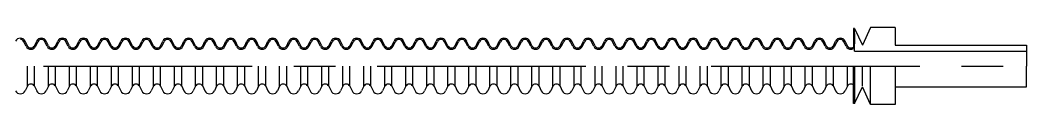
# Model space of a CAD drawing. Extents: x -8 to 302, y -52 to 6.
# Drawn here: x 146.9 to 302, y -5.9 to 5.9 of the extents above; entities that cross this region are included whole.
import ezdxf

# ---------------------------------------------------------------- set-up
doc = ezdxf.new("R2010")
doc.units = 0
doc.linetypes.add('CENTER', pattern=[50.8, 31.75, -6.35, 6.35, -6.35])
doc.layers.get('0').update_dxf_attribs({"linetype": 'CONTINUOUS'})
doc.layers.add('CENTER', color=1, linetype='CENTER')

msp = doc.modelspace()

# ---------------------------------------------------------------- linework, layer by layer
at = {"color": 7, "linetype": 'CONTINUOUS'}
for p, q in [((273.83, 5.74), (273.66, 5.74)), ((273.66, 5.74), (273.66, 2.89)), ((273.66, 5.74), (273.66, 2.89)), ((273.83, 5.74), (275.06, 3.17)), ((273.83, 2.25), (273.83, 5.74)), ((273.83, 4.97), (273.83, 3.38)), ((276.28, 5.88), (275.06, 3.17)), ((280, 5.88), (276.28, 5.88)), ((280, 5.88), (280, 3.17)), ((147.76, 3.01), (147.42, 3.71)), ((147.94, 3.1), (147.6, 3.8)), ((149.03, 3.1), (149.36, 3.8)), ((149.21, 3.01), (149.54, 3.71)), ((150.96, 3.01), (150.62, 3.71)), ((151.14, 3.1), (150.8, 3.8)), ((152.23, 3.1), (152.56, 3.8)), ((152.41, 3.01), (152.74, 3.71)), ((154.16, 3.01), (153.82, 3.71)), ((154.34, 3.1), (154, 3.8)), ((155.43, 3.1), (155.76, 3.8)), ((155.61, 3.01), (155.94, 3.71)), ((157.36, 3.01), (157.02, 3.71)), ((157.54, 3.1), (157.2, 3.8)), ((158.63, 3.1), (158.96, 3.8)), ((158.81, 3.01), (159.14, 3.71)), ((160.56, 3.01), (160.22, 3.71)), ((160.74, 3.1), (160.4, 3.8)), ((161.83, 3.1), (162.16, 3.8)), ((162.01, 3.01), (162.34, 3.71)), ((163.76, 3.01), (163.42, 3.71)), ((163.94, 3.1), (163.6, 3.8)), ((165.03, 3.1), (165.36, 3.8)), ((165.21, 3.01), (165.54, 3.71)), ((166.96, 3.01), (166.62, 3.71)), ((167.14, 3.1), (166.8, 3.8)), ((168.23, 3.1), (168.56, 3.8)), ((168.41, 3.01), (168.74, 3.71)), ((170.16, 3.01), (169.82, 3.71)), ((170.34, 3.1), (170, 3.8)), ((171.43, 3.1), (171.76, 3.8)), ((171.61, 3.01), (171.94, 3.71)), ((173.36, 3.01), (173.02, 3.71)), ((173.54, 3.1), (173.2, 3.8)), ((174.63, 3.1), (174.96, 3.8)), ((174.81, 3.01), (175.14, 3.71)), ((176.56, 3.01), (176.22, 3.71)), ((176.74, 3.1), (176.4, 3.8)), ((177.83, 3.1), (178.16, 3.8)), ((178.01, 3.01), (178.34, 3.71)), ((179.76, 3.01), (179.42, 3.71)), ((179.94, 3.1), (179.6, 3.8)), ((181.03, 3.1), (181.36, 3.8)), ((181.21, 3.01), (181.54, 3.71)), ((182.96, 3.01), (182.62, 3.71)), ((183.14, 3.1), (182.8, 3.8)), ((184.23, 3.1), (184.56, 3.8)), ((184.41, 3.01), (184.74, 3.71)), ((186.16, 3.01), (185.82, 3.71)), ((186.34, 3.1), (186, 3.8)), ((187.43, 3.1), (187.76, 3.8)), ((187.61, 3.01), (187.94, 3.71)), ((189.36, 3.01), (189.02, 3.71)), ((189.54, 3.1), (189.2, 3.8)), ((190.63, 3.1), (190.96, 3.8)), ((190.81, 3.01), (191.14, 3.71)), ((192.56, 3.01), (192.22, 3.71)), ((192.74, 3.1), (192.4, 3.8)), ((193.83, 3.1), (194.16, 3.8)), ((194.01, 3.01), (194.34, 3.71)), ((195.76, 3.01), (195.42, 3.71)), ((195.94, 3.1), (195.6, 3.8)), ((197.03, 3.1), (197.36, 3.8)), ((197.21, 3.01), (197.54, 3.71)), ((198.96, 3.01), (198.62, 3.71)), ((199.14, 3.1), (198.8, 3.8)), ((200.23, 3.1), (200.56, 3.8)), ((200.41, 3.01), (200.74, 3.71)), ((202.16, 3.01), (201.82, 3.71)), ((202.34, 3.1), (202, 3.8)), ((203.43, 3.1), (203.76, 3.8)), ((203.61, 3.01), (203.94, 3.71)), ((205.36, 3.01), (205.02, 3.71)), ((205.54, 3.1), (205.2, 3.8)), ((206.63, 3.1), (206.96, 3.8)), ((206.81, 3.01), (207.14, 3.71)), ((208.56, 3.01), (208.22, 3.71)), ((208.74, 3.1), (208.4, 3.8)), ((209.83, 3.1), (210.16, 3.8)), ((210.01, 3.01), (210.34, 3.71)), ((211.76, 3.01), (211.42, 3.71)), ((211.94, 3.1), (211.6, 3.8)), ((213.03, 3.1), (213.36, 3.8)), ((213.21, 3.01), (213.54, 3.71)), ((214.96, 3.01), (214.62, 3.71)), ((215.14, 3.1), (214.8, 3.8)), ((216.23, 3.1), (216.56, 3.8)), ((216.41, 3.01), (216.74, 3.71)), ((218.16, 3.01), (217.82, 3.71)), ((218.34, 3.1), (218, 3.8)), ((219.43, 3.1), (219.76, 3.8)), ((219.61, 3.01), (219.94, 3.71)), ((221.36, 3.01), (221.02, 3.71)), ((221.54, 3.1), (221.2, 3.8)), ((222.63, 3.1), (222.96, 3.8)), ((222.81, 3.01), (223.14, 3.71)), ((224.56, 3.01), (224.22, 3.71)), ((224.74, 3.1), (224.4, 3.8)), ((225.83, 3.1), (226.16, 3.8)), ((226.01, 3.01), (226.34, 3.71)), ((227.76, 3.01), (227.42, 3.71)), ((227.94, 3.1), (227.6, 3.8)), ((229.03, 3.1), (229.36, 3.8)), ((229.21, 3.01), (229.54, 3.71)), ((230.96, 3.01), (230.62, 3.71)), ((231.14, 3.1), (230.8, 3.8)), ((232.23, 3.1), (232.56, 3.8)), ((232.41, 3.01), (232.74, 3.71)), ((234.16, 3.01), (233.82, 3.71)), ((234.34, 3.1), (234, 3.8)), ((235.43, 3.1), (235.76, 3.8)), ((235.61, 3.01), (235.94, 3.71)), ((237.36, 3.01), (237.02, 3.71)), ((237.54, 3.1), (237.2, 3.8)), ((238.63, 3.1), (238.96, 3.8)), ((238.81, 3.01), (239.14, 3.71)), ((240.56, 3.01), (240.22, 3.71)), ((240.74, 3.1), (240.4, 3.8)), ((241.83, 3.1), (242.16, 3.8)), ((242.01, 3.01), (242.34, 3.71)), ((243.76, 3.01), (243.42, 3.71)), ((243.94, 3.1), (243.6, 3.8)), ((245.03, 3.1), (245.36, 3.8)), ((245.21, 3.01), (245.54, 3.71)), ((246.96, 3.01), (246.62, 3.71)), ((247.14, 3.1), (246.8, 3.8)), ((248.23, 3.1), (248.56, 3.8)), ((248.41, 3.01), (248.74, 3.71)), ((250.16, 3.01), (249.82, 3.71)), ((250.34, 3.1), (250, 3.8)), ((251.43, 3.1), (251.76, 3.8)), ((251.61, 3.01), (251.94, 3.71)), ((253.36, 3.01), (253.02, 3.71)), ((253.54, 3.1), (253.2, 3.8)), ((254.63, 3.1), (254.96, 3.8)), ((254.81, 3.01), (255.14, 3.71)), ((256.56, 3.01), (256.22, 3.71)), ((256.74, 3.1), (256.4, 3.8)), ((257.83, 3.1), (258.16, 3.8)), ((258.01, 3.01), (258.34, 3.71)), ((259.76, 3.01), (259.42, 3.71)), ((259.94, 3.1), (259.6, 3.8)), ((261.03, 3.1), (261.36, 3.8)), ((261.21, 3.01), (261.54, 3.71)), ((262.96, 3.01), (262.62, 3.71)), ((263.14, 3.1), (262.8, 3.8)), ((264.23, 3.1), (264.56, 3.8)), ((264.41, 3.01), (264.74, 3.71)), ((266.16, 3.01), (265.82, 3.71)), ((266.34, 3.1), (266, 3.8)), ((267.43, 3.1), (267.76, 3.8)), ((267.61, 3.01), (267.94, 3.71)), ((269.36, 3.01), (269.02, 3.71)), ((269.54, 3.1), (269.2, 3.8)), ((270.63, 3.1), (270.96, 3.8)), ((270.81, 3.01), (271.14, 3.71)), ((272.56, 3.01), (272.22, 3.71)), ((272.74, 3.1), (272.4, 3.8)), ((280, 3.17), (300, 3.17)), ((300, 3.17), (300, 0)), ((273.83, 2.25), (300, 2.25)), ((147.94, -3.1), (147.94, 0)), ((149.03, -3.1), (149.03, 0)), ((151.14, -3.1), (151.14, 0)), ((152.23, -3.1), (152.23, 0)), ((154.34, -3.1), (154.34, 0)), ((155.43, -3.1), (155.43, 0)), ((157.54, -3.1), (157.54, 0)), ((158.63, -3.1), (158.63, 0)), ((160.74, -3.1), (160.74, 0)), ((161.83, -3.1), (161.83, 0)), ((163.94, -3.1), (163.94, 0)), ((165.03, -3.1), (165.03, 0)), ((167.14, -3.1), (167.14, 0)), ((168.23, -3.1), (168.23, 0)), ((170.34, -3.1), (170.34, 0)), ((171.43, -3.1), (171.43, 0)), ((173.54, -3.1), (173.54, 0)), ((174.63, -3.1), (174.63, 0)), ((176.74, -3.1), (176.74, 0)), ((177.83, -3.1), (177.83, 0)), ((179.94, -3.1), (179.94, 0)), ((181.03, -3.1), (181.03, 0)), ((183.14, -3.1), (183.14, 0)), ((184.23, -3.1), (184.23, 0)), ((186.34, -3.1), (186.34, 0)), ((187.43, -3.1), (187.43, 0)), ((189.54, -3.1), (189.54, 0)), ((190.63, -3.1), (190.63, 0)), ((192.74, -3.1), (192.74, 0)), ((193.83, -3.1), (193.83, 0)), ((195.94, -3.1), (195.94, 0)), ((197.03, -3.1), (197.03, 0)), ((199.14, -3.1), (199.14, 0)), ((200.23, -3.1), (200.23, 0)), ((202.34, -3.1), (202.34, 0)), ((203.43, -3.1), (203.43, 0)), ((205.54, -3.1), (205.54, 0)), ((206.63, -3.1), (206.63, 0)), ((208.74, -3.1), (208.74, 0)), ((209.83, -3.1), (209.83, 0)), ((211.94, -3.1), (211.94, 0)), ((213.03, -3.1), (213.03, 0)), ((215.14, -3.1), (215.14, 0)), ((216.23, -3.1), (216.23, 0)), ((218.34, -3.1), (218.34, 0)), ((219.43, -3.1), (219.43, 0)), ((221.54, -3.1), (221.54, 0)), ((222.63, -3.1), (222.63, 0)), ((224.74, -3.1), (224.74, 0)), ((225.83, -3.1), (225.83, 0)), ((227.94, -3.1), (227.94, 0)), ((229.03, -3.1), (229.03, 0)), ((231.14, -3.1), (231.14, 0)), ((232.23, -3.1), (232.23, 0)), ((234.34, -3.1), (234.34, 0)), ((235.43, -3.1), (235.43, 0)), ((237.54, -3.1), (237.54, 0)), ((238.63, -3.1), (238.63, 0)), ((240.74, -3.1), (240.74, 0)), ((241.83, -3.1), (241.83, 0)), ((243.94, -3.1), (243.94, 0)), ((245.03, -3.1), (245.03, 0)), ((247.14, -3.1), (247.14, 0)), ((248.23, -3.1), (248.23, 0)), ((250.34, -3.1), (250.34, 0)), ((251.43, -3.1), (251.43, 0)), ((253.54, -3.1), (253.54, 0)), ((254.63, -3.1), (254.63, 0)), ((256.74, -3.1), (256.74, 0)), ((257.83, -3.1), (257.83, 0)), ((259.94, -3.1), (259.94, 0)), ((261.03, -3.1), (261.03, 0)), ((263.14, -3.1), (263.14, 0)), ((264.23, -3.1), (264.23, 0)), ((266.34, -3.1), (266.34, 0)), ((267.43, -3.1), (267.43, 0)), ((269.54, -3.1), (269.54, 0)), ((270.63, -3.1), (270.63, 0)), ((272.74, -3.1), (272.74, 0)), ((273.66, -5.74), (273.66, 0)), ((273.66, 0), (273.66, -5.74)), ((273.83, 0), (273.83, -5.74)), ((276.28, -5.88), (276.28, 0)), ((280, 0), (280, -5.88)), ((300, -3.17), (300, 0)), ((275.06, -3.01), (275.06, -0.03)), ((147.94, -3.1), (147.6, -3.8)), ((149.03, -3.1), (149.36, -3.8)), ((151.14, -3.1), (150.8, -3.8)), ((152.23, -3.1), (152.56, -3.8)), ((154.34, -3.1), (154, -3.8)), ((155.43, -3.1), (155.76, -3.8)), ((157.54, -3.1), (157.2, -3.8)), ((158.63, -3.1), (158.96, -3.8)), ((160.74, -3.1), (160.4, -3.8)), ((161.83, -3.1), (162.16, -3.8)), ((163.94, -3.1), (163.6, -3.8)), ((165.03, -3.1), (165.36, -3.8)), ((167.14, -3.1), (166.8, -3.8)), ((168.23, -3.1), (168.56, -3.8)), ((170.34, -3.1), (170, -3.8)), ((171.43, -3.1), (171.76, -3.8)), ((173.54, -3.1), (173.2, -3.8)), ((174.63, -3.1), (174.96, -3.8)), ((176.74, -3.1), (176.4, -3.8)), ((177.83, -3.1), (178.16, -3.8)), ((179.94, -3.1), (179.6, -3.8)), ((181.03, -3.1), (181.36, -3.8)), ((183.14, -3.1), (182.8, -3.8)), ((184.23, -3.1), (184.56, -3.8)), ((186.34, -3.1), (186, -3.8)), ((187.43, -3.1), (187.76, -3.8)), ((189.54, -3.1), (189.2, -3.8)), ((190.63, -3.1), (190.96, -3.8)), ((192.74, -3.1), (192.4, -3.8)), ((193.83, -3.1), (194.16, -3.8)), ((195.94, -3.1), (195.6, -3.8)), ((197.03, -3.1), (197.36, -3.8)), ((199.14, -3.1), (198.8, -3.8)), ((200.23, -3.1), (200.56, -3.8)), ((202.34, -3.1), (202, -3.8)), ((203.43, -3.1), (203.76, -3.8)), ((205.54, -3.1), (205.2, -3.8)), ((206.63, -3.1), (206.96, -3.8)), ((208.74, -3.1), (208.4, -3.8)), ((209.83, -3.1), (210.16, -3.8)), ((211.94, -3.1), (211.6, -3.8)), ((213.03, -3.1), (213.36, -3.8)), ((215.14, -3.1), (214.8, -3.8)), ((216.23, -3.1), (216.56, -3.8)), ((218.34, -3.1), (218, -3.8)), ((219.43, -3.1), (219.76, -3.8)), ((221.54, -3.1), (221.2, -3.8)), ((222.63, -3.1), (222.96, -3.8)), ((224.74, -3.1), (224.4, -3.8)), ((225.83, -3.1), (226.16, -3.8)), ((227.94, -3.1), (227.6, -3.8)), ((229.03, -3.1), (229.36, -3.8)), ((231.14, -3.1), (230.8, -3.8)), ((232.23, -3.1), (232.56, -3.8)), ((234.34, -3.1), (234, -3.8)), ((235.43, -3.1), (235.76, -3.8)), ((237.54, -3.1), (237.2, -3.8)), ((238.63, -3.1), (238.96, -3.8)), ((240.74, -3.1), (240.4, -3.8)), ((241.83, -3.1), (242.16, -3.8)), ((243.94, -3.1), (243.6, -3.8)), ((245.03, -3.1), (245.36, -3.8)), ((247.14, -3.1), (246.8, -3.8)), ((248.23, -3.1), (248.56, -3.8)), ((250.34, -3.1), (250, -3.8)), ((251.43, -3.1), (251.76, -3.8)), ((253.54, -3.1), (253.2, -3.8)), ((254.63, -3.1), (254.96, -3.8)), ((256.74, -3.1), (256.4, -3.8)), ((257.83, -3.1), (258.16, -3.8)), ((259.94, -3.1), (259.6, -3.8)), ((261.03, -3.1), (261.36, -3.8)), ((263.14, -3.1), (262.8, -3.8)), ((264.23, -3.1), (264.56, -3.8)), ((266.34, -3.1), (266, -3.8)), ((267.43, -3.1), (267.76, -3.8)), ((269.54, -3.1), (269.2, -3.8)), ((270.63, -3.1), (270.96, -3.8)), ((272.74, -3.1), (272.4, -3.8)), ((273.83, -5.74), (275.06, -3.17)), ((273.83, -4.97), (273.83, -3.38)), ((276.28, -5.88), (275.06, -3.17)), ((280, -3.17), (300, -3.17)), ((273.83, -5.74), (273.66, -5.74)), ((280, -5.88), (276.28, -5.88))]:
    msp.add_line(p, q, dxfattribs=at)
for centre, radius, start, end in [((146.88, 3.45), 0.8, 90, 154.4165), ((146.88, 3.45), 0.8, 25.5835, 90), ((146.88, 3.45), 0.6, 25.5835, 90), ((150.08, 3.45), 0.8, 90, 154.4165), ((150.08, 3.45), 0.6, 90, 154.4165), ((150.08, 3.45), 0.8, 25.5835, 90), ((150.08, 3.45), 0.6, 25.5835, 90), ((153.28, 3.45), 0.8, 90, 154.4165), ((153.28, 3.45), 0.6, 90, 154.4165), ((153.28, 3.45), 0.8, 25.5835, 90), ((153.28, 3.45), 0.6, 25.5835, 90), ((156.48, 3.45), 0.8, 90, 154.4165), ((156.48, 3.45), 0.6, 90, 154.4165), ((156.48, 3.45), 0.8, 25.5835, 90), ((156.48, 3.45), 0.6, 25.5835, 90), ((159.68, 3.45), 0.8, 90, 154.4165), ((159.68, 3.45), 0.6, 90, 154.4165), ((159.68, 3.45), 0.8, 25.5835, 90), ((159.68, 3.45), 0.6, 25.5835, 90), ((162.88, 3.45), 0.8, 90, 154.4165), ((162.88, 3.45), 0.6, 90, 154.4165), ((162.88, 3.45), 0.8, 25.5835, 90), ((162.88, 3.45), 0.6, 25.5835, 90), ((166.08, 3.45), 0.8, 90, 154.4165), ((166.08, 3.45), 0.6, 90, 154.4165), ((166.08, 3.45), 0.8, 25.5835, 90), ((166.08, 3.45), 0.6, 25.5835, 90), ((169.28, 3.45), 0.8, 90, 154.4165), ((169.28, 3.45), 0.6, 90, 154.4165), ((169.28, 3.45), 0.8, 25.5835, 90), ((169.28, 3.45), 0.6, 25.5835, 90), ((172.48, 3.45), 0.8, 90, 154.4165), ((172.48, 3.45), 0.6, 90, 154.4165), ((172.48, 3.45), 0.8, 25.5835, 90), ((172.48, 3.45), 0.6, 25.5835, 90), ((175.68, 3.45), 0.8, 90, 154.4165), ((175.68, 3.45), 0.6, 90, 154.4165), ((175.68, 3.45), 0.8, 25.5835, 90), ((175.68, 3.45), 0.6, 25.5835, 90), ((178.88, 3.45), 0.8, 90, 154.4165), ((178.88, 3.45), 0.6, 90, 154.4165), ((178.88, 3.45), 0.8, 25.5835, 90), ((178.88, 3.45), 0.6, 25.5835, 90), ((182.08, 3.45), 0.8, 90, 154.4165), ((182.08, 3.45), 0.6, 90, 154.4165), ((182.08, 3.45), 0.8, 25.5835, 90), ((182.08, 3.45), 0.6, 25.5835, 90), ((185.28, 3.45), 0.8, 90, 154.4165), ((185.28, 3.45), 0.6, 90, 154.4165), ((185.28, 3.45), 0.8, 25.5835, 90), ((185.28, 3.45), 0.6, 25.5835, 90), ((188.48, 3.45), 0.8, 90, 154.4165), ((188.48, 3.45), 0.6, 90, 154.4165), ((188.48, 3.45), 0.8, 25.5835, 90), ((188.48, 3.45), 0.6, 25.5835, 90), ((191.68, 3.45), 0.8, 90, 154.4165), ((191.68, 3.45), 0.6, 90, 154.4165), ((191.68, 3.45), 0.8, 25.5835, 90), ((191.68, 3.45), 0.6, 25.5835, 90), ((194.88, 3.45), 0.8, 90, 154.4165), ((194.88, 3.45), 0.6, 90, 154.4165), ((194.88, 3.45), 0.8, 25.5835, 90), ((194.88, 3.45), 0.6, 25.5835, 90), ((198.08, 3.45), 0.8, 90, 154.4165), ((198.08, 3.45), 0.6, 90, 154.4165), ((198.08, 3.45), 0.8, 25.5835, 90), ((198.08, 3.45), 0.6, 25.5835, 90), ((201.28, 3.45), 0.8, 90, 154.4165), ((201.28, 3.45), 0.6, 90, 154.4165), ((201.28, 3.45), 0.8, 25.5835, 90), ((201.28, 3.45), 0.6, 25.5835, 90), ((204.48, 3.45), 0.8, 90, 154.4165), ((204.48, 3.45), 0.6, 90, 154.4165), ((204.48, 3.45), 0.8, 25.5835, 90), ((204.48, 3.45), 0.6, 25.5835, 90), ((207.68, 3.45), 0.8, 90, 154.4165), ((207.68, 3.45), 0.6, 90, 154.4165), ((207.68, 3.45), 0.8, 25.5835, 90), ((207.68, 3.45), 0.6, 25.5835, 90), ((210.88, 3.45), 0.8, 90, 154.4165), ((210.88, 3.45), 0.6, 90, 154.4165), ((210.88, 3.45), 0.8, 25.5835, 90), ((210.88, 3.45), 0.6, 25.5835, 90), ((214.08, 3.45), 0.8, 90, 154.4165), ((214.08, 3.45), 0.6, 90, 154.4165), ((214.08, 3.45), 0.8, 25.5835, 90), ((214.08, 3.45), 0.6, 25.5835, 90), ((217.28, 3.45), 0.8, 90, 154.4165), ((217.28, 3.45), 0.6, 90, 154.4165), ((217.28, 3.45), 0.8, 25.5835, 90), ((217.28, 3.45), 0.6, 25.5835, 90), ((220.48, 3.45), 0.8, 90, 154.4165), ((220.48, 3.45), 0.6, 90, 154.4165), ((220.48, 3.45), 0.8, 25.5835, 90), ((220.48, 3.45), 0.6, 25.5835, 90), ((223.68, 3.45), 0.8, 90, 154.4165), ((223.68, 3.45), 0.6, 90, 154.4165), ((223.68, 3.45), 0.8, 25.5835, 90), ((223.68, 3.45), 0.6, 25.5835, 90), ((226.88, 3.45), 0.8, 90, 154.4165), ((226.88, 3.45), 0.6, 90, 154.4165), ((226.88, 3.45), 0.8, 25.5835, 90), ((226.88, 3.45), 0.6, 25.5835, 90), ((230.08, 3.45), 0.8, 90, 154.4165), ((230.08, 3.45), 0.6, 90, 154.4165), ((230.08, 3.45), 0.8, 25.5835, 90), ((230.08, 3.45), 0.6, 25.5835, 90), ((233.28, 3.45), 0.8, 90, 154.4165), ((233.28, 3.45), 0.6, 90, 154.4165), ((233.28, 3.45), 0.8, 25.5835, 90), ((233.28, 3.45), 0.6, 25.5835, 90), ((236.48, 3.45), 0.8, 90, 154.4165), ((236.48, 3.45), 0.6, 90, 154.4165), ((236.48, 3.45), 0.8, 25.5835, 90), ((236.48, 3.45), 0.6, 25.5835, 90), ((239.68, 3.45), 0.8, 90, 154.4165), ((239.68, 3.45), 0.6, 90, 154.4165), ((239.68, 3.45), 0.8, 25.5835, 90), ((239.68, 3.45), 0.6, 25.5835, 90), ((242.88, 3.45), 0.8, 90, 154.4165), ((242.88, 3.45), 0.6, 90, 154.4165), ((242.88, 3.45), 0.8, 25.5835, 90), ((242.88, 3.45), 0.6, 25.5835, 90), ((246.08, 3.45), 0.8, 90, 154.4165), ((246.08, 3.45), 0.6, 90, 154.4165), ((246.08, 3.45), 0.8, 25.5835, 90), ((246.08, 3.45), 0.6, 25.5835, 90), ((249.28, 3.45), 0.8, 90, 154.4165), ((249.28, 3.45), 0.6, 90, 154.4165), ((249.28, 3.45), 0.8, 25.5835, 90), ((249.28, 3.45), 0.6, 25.5835, 90), ((252.48, 3.45), 0.8, 90, 154.4165), ((252.48, 3.45), 0.6, 90, 154.4165), ((252.48, 3.45), 0.8, 25.5835, 90), ((252.48, 3.45), 0.6, 25.5835, 90), ((255.68, 3.45), 0.8, 90, 154.4165), ((255.68, 3.45), 0.6, 90, 154.4165), ((255.68, 3.45), 0.8, 25.5835, 90), ((255.68, 3.45), 0.6, 25.5835, 90), ((258.88, 3.45), 0.8, 90, 154.4165), ((258.88, 3.45), 0.6, 90, 154.4165), ((258.88, 3.45), 0.8, 25.5835, 90), ((258.88, 3.45), 0.6, 25.5835, 90), ((262.08, 3.45), 0.8, 90, 154.4165), ((262.08, 3.45), 0.6, 90, 154.4165), ((262.08, 3.45), 0.8, 25.5835, 90), ((262.08, 3.45), 0.6, 25.5835, 90), ((265.28, 3.45), 0.8, 90, 154.4165), ((265.28, 3.45), 0.6, 90, 154.4165), ((265.28, 3.45), 0.8, 25.5835, 90), ((265.28, 3.45), 0.6, 25.5835, 90), ((268.48, 3.45), 0.8, 90, 154.4165), ((268.48, 3.45), 0.6, 90, 154.4165), ((268.48, 3.45), 0.8, 25.5835, 90), ((268.48, 3.45), 0.6, 25.5835, 90), ((271.68, 3.45), 0.8, 90, 154.4165), ((271.68, 3.45), 0.6, 90, 154.4165), ((271.68, 3.45), 0.8, 25.5835, 90), ((271.68, 3.45), 0.6, 25.5835, 90), ((148.48, 3.35), 0.8, 204.9309, 270), ((148.48, 3.35), 0.6, 204.8299, 270), ((148.48, 3.35), 0.6, 270, 335.1701), ((148.48, 3.35), 0.8, 270, 335.0691), ((151.68, 3.35), 0.8, 204.9309, 270), ((151.68, 3.35), 0.6, 204.8299, 270), ((151.68, 3.35), 0.6, 270, 335.1701), ((151.68, 3.35), 0.8, 270, 335.0691), ((154.88, 3.35), 0.8, 204.9309, 270), ((154.88, 3.35), 0.6, 204.8299, 270), ((154.88, 3.35), 0.6, 270, 335.1701), ((154.88, 3.35), 0.8, 270, 335.0691), ((158.08, 3.35), 0.8, 204.9309, 270), ((158.08, 3.35), 0.6, 204.8299, 270), ((158.08, 3.35), 0.6, 270, 335.1701), ((158.08, 3.35), 0.8, 270, 335.0691), ((161.28, 3.35), 0.8, 204.9309, 270), ((161.28, 3.35), 0.6, 204.8299, 270), ((161.28, 3.35), 0.6, 270, 335.1701), ((161.28, 3.35), 0.8, 270, 335.0691), ((164.48, 3.35), 0.8, 204.9309, 270), ((164.48, 3.35), 0.6, 204.8299, 270), ((164.48, 3.35), 0.6, 270, 335.1701), ((164.48, 3.35), 0.8, 270, 335.0691), ((167.68, 3.35), 0.8, 204.9309, 270), ((167.68, 3.35), 0.6, 204.8299, 270), ((167.68, 3.35), 0.6, 270, 335.1701), ((167.68, 3.35), 0.8, 270, 335.0691), ((170.88, 3.35), 0.8, 204.9309, 270), ((170.88, 3.35), 0.6, 204.8299, 270), ((170.88, 3.35), 0.6, 270, 335.1701), ((170.88, 3.35), 0.8, 270, 335.0691), ((174.08, 3.35), 0.8, 204.9309, 270), ((174.08, 3.35), 0.6, 204.8299, 270), ((174.08, 3.35), 0.6, 270, 335.1701), ((174.08, 3.35), 0.8, 270, 335.0691), ((177.28, 3.35), 0.8, 204.9309, 270), ((177.28, 3.35), 0.6, 204.8299, 270), ((177.28, 3.35), 0.6, 270, 335.1701), ((177.28, 3.35), 0.8, 270, 335.0691), ((180.48, 3.35), 0.8, 204.9309, 270), ((180.48, 3.35), 0.6, 204.8299, 270), ((180.48, 3.35), 0.6, 270, 335.1701), ((180.48, 3.35), 0.8, 270, 335.0691), ((183.68, 3.35), 0.8, 204.9309, 270), ((183.68, 3.35), 0.6, 204.8299, 270), ((183.68, 3.35), 0.6, 270, 335.1701), ((183.68, 3.35), 0.8, 270, 335.0691), ((186.88, 3.35), 0.8, 204.9309, 270), ((186.88, 3.35), 0.6, 204.8299, 270), ((186.88, 3.35), 0.6, 270, 335.1701), ((186.88, 3.35), 0.8, 270, 335.0691), ((190.08, 3.35), 0.8, 204.9309, 270), ((190.08, 3.35), 0.6, 204.8299, 270), ((190.08, 3.35), 0.6, 270, 335.1701), ((190.08, 3.35), 0.8, 270, 335.0691), ((193.28, 3.35), 0.8, 204.9309, 270), ((193.28, 3.35), 0.6, 204.8299, 270), ((193.28, 3.35), 0.6, 270, 335.1701), ((193.28, 3.35), 0.8, 270, 335.0691), ((196.48, 3.35), 0.8, 204.9309, 270), ((196.48, 3.35), 0.6, 204.8299, 270), ((196.48, 3.35), 0.6, 270, 335.1701), ((196.48, 3.35), 0.8, 270, 335.0691), ((199.68, 3.35), 0.8, 204.9309, 270), ((199.68, 3.35), 0.6, 204.8299, 270), ((199.68, 3.35), 0.6, 270, 335.1701), ((199.68, 3.35), 0.8, 270, 335.0691), ((202.88, 3.35), 0.8, 204.9309, 270), ((202.88, 3.35), 0.6, 204.8299, 270), ((202.88, 3.35), 0.6, 270, 335.1701), ((202.88, 3.35), 0.8, 270, 335.0691), ((206.08, 3.35), 0.8, 204.9309, 270), ((206.08, 3.35), 0.6, 204.8299, 270), ((206.08, 3.35), 0.6, 270, 335.1701), ((206.08, 3.35), 0.8, 270, 335.0691), ((209.28, 3.35), 0.8, 204.9309, 270), ((209.28, 3.35), 0.6, 204.8299, 270), ((209.28, 3.35), 0.6, 270, 335.1701), ((209.28, 3.35), 0.8, 270, 335.0691), ((212.48, 3.35), 0.8, 204.9309, 270), ((212.48, 3.35), 0.6, 204.8299, 270), ((212.48, 3.35), 0.6, 270, 335.1701), ((212.48, 3.35), 0.8, 270, 335.0691), ((215.68, 3.35), 0.8, 204.9309, 270), ((215.68, 3.35), 0.6, 204.8299, 270), ((215.68, 3.35), 0.6, 270, 335.1701), ((215.68, 3.35), 0.8, 270, 335.0691), ((218.88, 3.35), 0.8, 204.9309, 270), ((218.88, 3.35), 0.6, 204.8299, 270), ((218.88, 3.35), 0.6, 270, 335.1701), ((218.88, 3.35), 0.8, 270, 335.0691), ((222.08, 3.35), 0.8, 204.9309, 270), ((222.08, 3.35), 0.6, 204.8299, 270), ((222.08, 3.35), 0.6, 270, 335.1701), ((222.08, 3.35), 0.8, 270, 335.0691), ((225.28, 3.35), 0.8, 204.9309, 270), ((225.28, 3.35), 0.6, 204.8299, 270), ((225.28, 3.35), 0.6, 270, 335.1701), ((225.28, 3.35), 0.8, 270, 335.0691), ((228.48, 3.35), 0.8, 204.9309, 270), ((228.48, 3.35), 0.6, 204.8299, 270), ((228.48, 3.35), 0.6, 270, 335.1701), ((228.48, 3.35), 0.8, 270, 335.0691), ((231.68, 3.35), 0.8, 204.9309, 270), ((231.68, 3.35), 0.6, 204.8299, 270), ((231.68, 3.35), 0.6, 270, 335.1701), ((231.68, 3.35), 0.8, 270, 335.0691), ((234.88, 3.35), 0.8, 204.9309, 270), ((234.88, 3.35), 0.6, 204.8299, 270), ((234.88, 3.35), 0.6, 270, 335.1701), ((234.88, 3.35), 0.8, 270, 335.0691), ((238.08, 3.35), 0.8, 204.9309, 270), ((238.08, 3.35), 0.6, 204.8299, 270), ((238.08, 3.35), 0.6, 270, 335.1701), ((238.08, 3.35), 0.8, 270, 335.0691), ((241.28, 3.35), 0.8, 204.9309, 270), ((241.28, 3.35), 0.6, 204.8299, 270), ((241.28, 3.35), 0.6, 270, 335.1701), ((241.28, 3.35), 0.8, 270, 335.0691), ((244.48, 3.35), 0.8, 204.9309, 270), ((244.48, 3.35), 0.6, 204.8299, 270), ((244.48, 3.35), 0.6, 270, 335.1701), ((244.48, 3.35), 0.8, 270, 335.0691), ((247.68, 3.35), 0.8, 204.9309, 270), ((247.68, 3.35), 0.6, 204.8299, 270), ((247.68, 3.35), 0.6, 270, 335.1701), ((247.68, 3.35), 0.8, 270, 335.0691), ((250.88, 3.35), 0.8, 204.9309, 270), ((250.88, 3.35), 0.6, 204.8299, 270), ((250.88, 3.35), 0.6, 270, 335.1701), ((250.88, 3.35), 0.8, 270, 335.0691), ((254.08, 3.35), 0.8, 204.9309, 270), ((254.08, 3.35), 0.6, 204.8299, 270), ((254.08, 3.35), 0.6, 270, 335.1701), ((254.08, 3.35), 0.8, 270, 335.0691), ((257.28, 3.35), 0.8, 204.9309, 270), ((257.28, 3.35), 0.6, 204.8299, 270), ((257.28, 3.35), 0.6, 270, 335.1701), ((257.28, 3.35), 0.8, 270, 335.0691), ((260.48, 3.35), 0.8, 204.9309, 270), ((260.48, 3.35), 0.6, 204.8299, 270), ((260.48, 3.35), 0.6, 270, 335.1701), ((260.48, 3.35), 0.8, 270, 335.0691), ((263.68, 3.35), 0.8, 204.9309, 270), ((263.68, 3.35), 0.6, 204.8299, 270), ((263.68, 3.35), 0.6, 270, 335.1701), ((263.68, 3.35), 0.8, 270, 335.0691), ((266.88, 3.35), 0.8, 204.9309, 270), ((266.88, 3.35), 0.6, 204.8299, 270), ((266.88, 3.35), 0.6, 270, 335.1701), ((266.88, 3.35), 0.8, 270, 335.0691), ((270.08, 3.35), 0.8, 204.9309, 270), ((270.08, 3.35), 0.6, 204.8299, 270), ((270.08, 3.35), 0.6, 270, 335.1701), ((270.08, 3.35), 0.8, 270, 335.0691), ((273.28, 3.35), 0.8, 204.9309, 270), ((273.28, 3.35), 0.6, 204.8299, 270), ((273.28, 3.35), 0.6, 270, 309.6772), ((273.28, 3.35), 0.8, 270, 313.4398), ((148.48, -3.35), 0.6, 90, 155.1701), ((148.48, -3.35), 0.6, 24.8299, 90), ((151.68, -3.35), 0.6, 90, 155.1701), ((151.68, -3.35), 0.6, 24.8299, 90), ((154.88, -3.35), 0.6, 90, 155.1701), ((154.88, -3.35), 0.6, 24.8299, 90), ((158.08, -3.35), 0.6, 90, 155.1701), ((158.08, -3.35), 0.6, 24.8299, 90), ((161.28, -3.35), 0.6, 90, 155.1701), ((161.28, -3.35), 0.6, 24.8299, 90), ((164.48, -3.35), 0.6, 90, 155.1701), ((164.48, -3.35), 0.6, 24.8299, 90), ((167.68, -3.35), 0.6, 90, 155.1701), ((167.68, -3.35), 0.6, 24.8299, 90), ((170.88, -3.35), 0.6, 90, 155.1701), ((170.88, -3.35), 0.6, 24.8299, 90), ((174.08, -3.35), 0.6, 90, 155.1701), ((174.08, -3.35), 0.6, 24.8299, 90), ((177.28, -3.35), 0.6, 90, 155.1701), ((177.28, -3.35), 0.6, 24.8299, 90), ((180.48, -3.35), 0.6, 90, 155.1701), ((180.48, -3.35), 0.6, 24.8299, 90), ((183.68, -3.35), 0.6, 90, 155.1701), ((183.68, -3.35), 0.6, 24.8299, 90), ((186.88, -3.35), 0.6, 90, 155.1701), ((186.88, -3.35), 0.6, 24.8299, 90), ((190.08, -3.35), 0.6, 90, 155.1701), ((190.08, -3.35), 0.6, 24.8299, 90), ((193.28, -3.35), 0.6, 90, 155.1701), ((193.28, -3.35), 0.6, 24.8299, 90), ((196.48, -3.35), 0.6, 90, 155.1701), ((196.48, -3.35), 0.6, 24.8299, 90), ((199.68, -3.35), 0.6, 90, 155.1701), ((199.68, -3.35), 0.6, 24.8299, 90), ((202.88, -3.35), 0.6, 90, 155.1701), ((202.88, -3.35), 0.6, 24.8299, 90), ((206.08, -3.35), 0.6, 90, 155.1701), ((206.08, -3.35), 0.6, 24.8299, 90), ((209.28, -3.35), 0.6, 90, 155.1701), ((209.28, -3.35), 0.6, 24.8299, 90), ((212.48, -3.35), 0.6, 90, 155.1701), ((212.48, -3.35), 0.6, 24.8299, 90), ((215.68, -3.35), 0.6, 90, 155.1701), ((215.68, -3.35), 0.6, 24.8299, 90), ((218.88, -3.35), 0.6, 90, 155.1701), ((218.88, -3.35), 0.6, 24.8299, 90), ((222.08, -3.35), 0.6, 90, 155.1701), ((222.08, -3.35), 0.6, 24.8299, 90), ((225.28, -3.35), 0.6, 90, 155.1701), ((225.28, -3.35), 0.6, 24.8299, 90), ((228.48, -3.35), 0.6, 90, 155.1701), ((228.48, -3.35), 0.6, 24.8299, 90), ((231.68, -3.35), 0.6, 90, 155.1701), ((231.68, -3.35), 0.6, 24.8299, 90), ((234.88, -3.35), 0.6, 90, 155.1701), ((234.88, -3.35), 0.6, 24.8299, 90), ((238.08, -3.35), 0.6, 90, 155.1701), ((238.08, -3.35), 0.6, 24.8299, 90), ((241.28, -3.35), 0.6, 90, 155.1701), ((241.28, -3.35), 0.6, 24.8299, 90), ((244.48, -3.35), 0.6, 90, 155.1701), ((244.48, -3.35), 0.6, 24.8299, 90), ((247.68, -3.35), 0.6, 90, 155.1701), ((247.68, -3.35), 0.6, 24.8299, 90), ((250.88, -3.35), 0.6, 90, 155.1701), ((250.88, -3.35), 0.6, 24.8299, 90), ((254.08, -3.35), 0.6, 90, 155.1701), ((254.08, -3.35), 0.6, 24.8299, 90), ((257.28, -3.35), 0.6, 90, 155.1701), ((257.28, -3.35), 0.6, 24.8299, 90), ((260.48, -3.35), 0.6, 90, 155.1701), ((260.48, -3.35), 0.6, 24.8299, 90), ((263.68, -3.35), 0.6, 90, 155.1701), ((263.68, -3.35), 0.6, 24.8299, 90), ((266.88, -3.35), 0.6, 90, 155.1701), ((266.88, -3.35), 0.6, 24.8299, 90), ((270.08, -3.35), 0.6, 90, 155.1701), ((270.08, -3.35), 0.6, 24.8299, 90), ((273.28, -3.35), 0.6, 90, 155.1701), ((273.28, -3.35), 0.6, 50.3228, 90), ((146.88, -3.45), 0.8, 205.5835, 270), ((146.88, -3.45), 0.8, 270, 334.4165), ((150.08, -3.45), 0.8, 205.5835, 270), ((150.08, -3.45), 0.8, 270, 334.4165), ((153.28, -3.45), 0.8, 205.5835, 270), ((153.28, -3.45), 0.8, 270, 334.4165), ((156.48, -3.45), 0.8, 205.5835, 270), ((156.48, -3.45), 0.8, 270, 334.4165), ((159.68, -3.45), 0.8, 205.5835, 270), ((159.68, -3.45), 0.8, 270, 334.4165), ((162.88, -3.45), 0.8, 205.5835, 270), ((162.88, -3.45), 0.8, 270, 334.4165), ((166.08, -3.45), 0.8, 205.5835, 270), ((166.08, -3.45), 0.8, 270, 334.4165), ((169.28, -3.45), 0.8, 205.5835, 270), ((169.28, -3.45), 0.8, 270, 334.4165), ((172.48, -3.45), 0.8, 205.5835, 270), ((172.48, -3.45), 0.8, 270, 334.4165), ((175.68, -3.45), 0.8, 205.5835, 270), ((175.68, -3.45), 0.8, 270, 334.4165), ((178.88, -3.45), 0.8, 205.5835, 270), ((178.88, -3.45), 0.8, 270, 334.4165), ((182.08, -3.45), 0.8, 205.5835, 270), ((182.08, -3.45), 0.8, 270, 334.4165), ((185.28, -3.45), 0.8, 205.5835, 270), ((185.28, -3.45), 0.8, 270, 334.4165), ((188.48, -3.45), 0.8, 205.5835, 270), ((188.48, -3.45), 0.8, 270, 334.4165), ((191.68, -3.45), 0.8, 205.5835, 270), ((191.68, -3.45), 0.8, 270, 334.4165), ((194.88, -3.45), 0.8, 205.5835, 270), ((194.88, -3.45), 0.8, 270, 334.4165), ((198.08, -3.45), 0.8, 205.5835, 270), ((198.08, -3.45), 0.8, 270, 334.4165), ((201.28, -3.45), 0.8, 205.5835, 270), ((201.28, -3.45), 0.8, 270, 334.4165), ((204.48, -3.45), 0.8, 205.5835, 270), ((204.48, -3.45), 0.8, 270, 334.4165), ((207.68, -3.45), 0.8, 205.5835, 270), ((207.68, -3.45), 0.8, 270, 334.4165), ((210.88, -3.45), 0.8, 205.5835, 270), ((210.88, -3.45), 0.8, 270, 334.4165), ((214.08, -3.45), 0.8, 205.5835, 270), ((214.08, -3.45), 0.8, 270, 334.4165), ((217.28, -3.45), 0.8, 205.5835, 270), ((217.28, -3.45), 0.8, 270, 334.4165), ((220.48, -3.45), 0.8, 205.5835, 270), ((220.48, -3.45), 0.8, 270, 334.4165), ((223.68, -3.45), 0.8, 205.5835, 270), ((223.68, -3.45), 0.8, 270, 334.4165), ((226.88, -3.45), 0.8, 205.5835, 270), ((226.88, -3.45), 0.8, 270, 334.4165), ((230.08, -3.45), 0.8, 205.5835, 270), ((230.08, -3.45), 0.8, 270, 334.4165), ((233.28, -3.45), 0.8, 205.5835, 270), ((233.28, -3.45), 0.8, 270, 334.4165), ((236.48, -3.45), 0.8, 205.5835, 270), ((236.48, -3.45), 0.8, 270, 334.4165), ((239.68, -3.45), 0.8, 205.5835, 270), ((239.68, -3.45), 0.8, 270, 334.4165), ((242.88, -3.45), 0.8, 205.5835, 270), ((242.88, -3.45), 0.8, 270, 334.4165), ((246.08, -3.45), 0.8, 205.5835, 270), ((246.08, -3.45), 0.8, 270, 334.4165), ((249.28, -3.45), 0.8, 205.5835, 270), ((249.28, -3.45), 0.8, 270, 334.4165), ((252.48, -3.45), 0.8, 205.5835, 270), ((252.48, -3.45), 0.8, 270, 334.4165), ((255.68, -3.45), 0.8, 205.5835, 270), ((255.68, -3.45), 0.8, 270, 334.4165), ((258.88, -3.45), 0.8, 205.5835, 270), ((258.88, -3.45), 0.8, 270, 334.4165), ((262.08, -3.45), 0.8, 205.5835, 270), ((262.08, -3.45), 0.8, 270, 334.4165), ((265.28, -3.45), 0.8, 205.5835, 270), ((265.28, -3.45), 0.8, 270, 334.4165), ((268.48, -3.45), 0.8, 205.5835, 270), ((268.48, -3.45), 0.8, 270, 334.4165), ((271.68, -3.45), 0.8, 205.5835, 270), ((271.68, -3.45), 0.8, 270, 334.4165)]:
    msp.add_arc(centre, radius, start, end, dxfattribs=at)
at = {"layer": 'CENTER', "color": 1, "linetype": 'CENTER'}
msp.add_line((-2, 0), (302, 0), dxfattribs=at)

doc.saveas('drawing.dxf')
